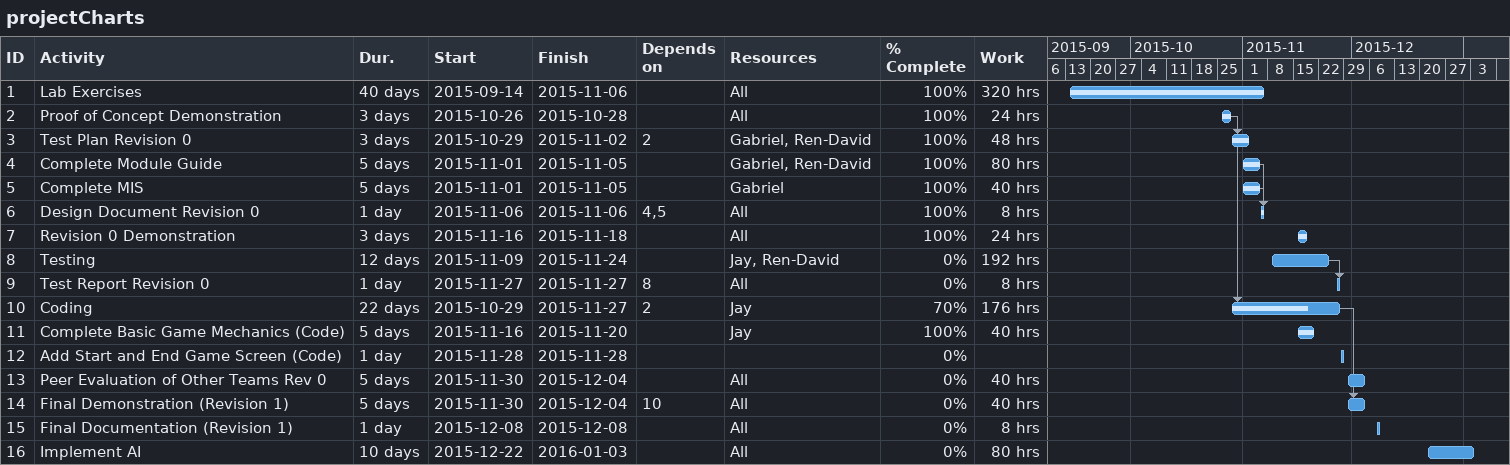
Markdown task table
projectCharts

| ID | Task | Duration | Start | Finish | Predecessors | Resources | % complete | Work (h) |
|---|---|---|---|---|---|---|---|---|
| 1 | Lab Exercises | 40d | 2015-09-14 | 2015-11-06 |  | All | 100 | 320 |
| 2 | Proof of Concept Demonstration | 3d | 2015-10-26 | 2015-10-28 |  | All | 100 | 24 |
| 3 | Test Plan Revision 0 | 3d | 2015-10-29 | 2015-11-02 | 2 | Gabriel, Ren-David | 100 | 48 |
| 4 | Complete Module Guide | 5d | 2015-11-01 | 2015-11-05 |  | Gabriel, Ren-David | 100 | 80 |
| 5 | Complete MIS | 5d | 2015-11-01 | 2015-11-05 |  | Gabriel | 100 | 40 |
| 6 | Design Document Revision 0 | 1d | 2015-11-06 | 2015-11-06 | 4, 5 | All | 100 | 8 |
| 7 | Revision 0 Demonstration | 3d | 2015-11-16 | 2015-11-18 |  | All | 100 | 24 |
| 8 | Testing | 12d | 2015-11-09 | 2015-11-24 |  | Jay, Ren-David | 0 | 192 |
| 9 | Test Report Revision 0 | 1d | 2015-11-27 | 2015-11-27 | 8 | All | 0 | 8 |
| 10 | Coding | 22d | 2015-10-29 | 2015-11-27 | 2 | Jay | 70 | 176 |
| 11 | Complete Basic Game Mechanics (Code) | 5d | 2015-11-16 | 2015-11-20 |  | Jay | 100 | 40 |
| 12 | Add Start and End Game Screen (Code) | 1d | 2015-11-28 | 2015-11-28 |  |  | 0 |  |
| 13 | Peer Evaluation of Other Teams Rev 0 | 5d | 2015-11-30 | 2015-12-04 |  | All | 0 | 40 |
| 14 | Final Demonstration (Revision 1) | 5d | 2015-11-30 | 2015-12-04 | 10 | All | 0 | 40 |
| 15 | Final Documentation (Revision 1) | 1d | 2015-12-08 | 2015-12-08 |  | All | 0 | 8 |
| 16 | Implement AI | 10d | 2015-12-22 | 2016-01-03 |  | All | 0 | 80 |
